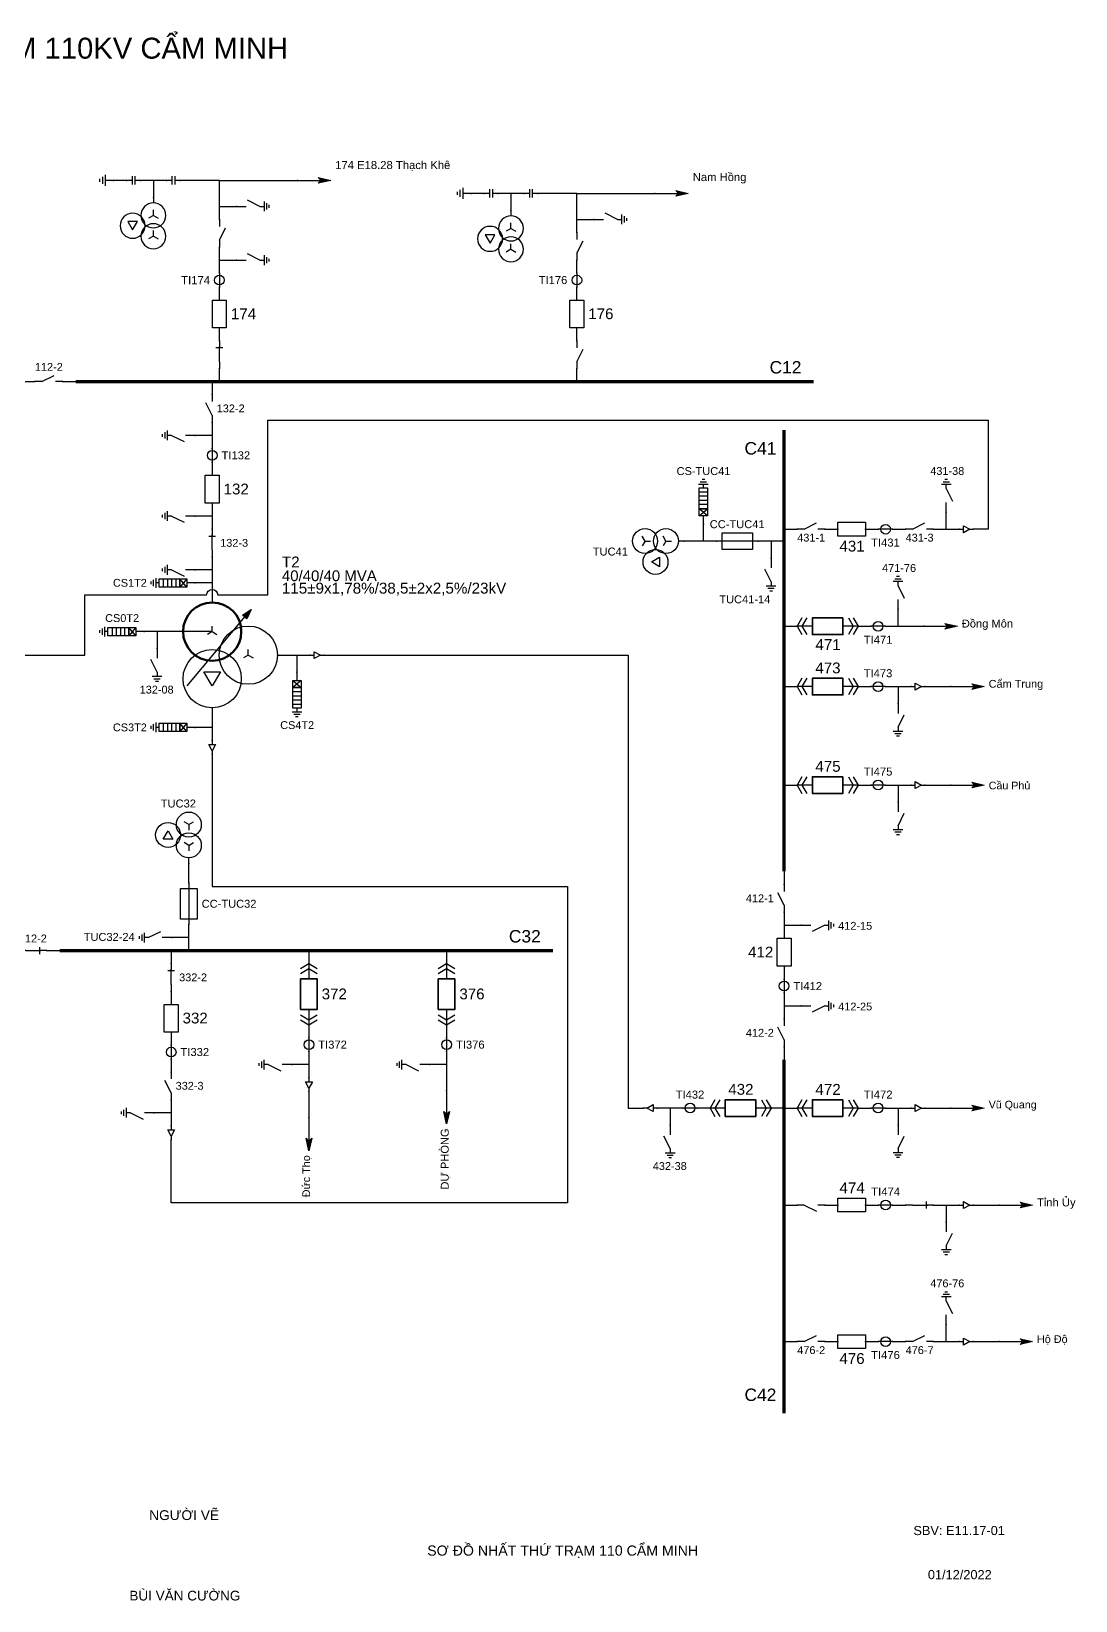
# Model space of a CAD drawing. Header units: millimetres. Extents: x -391 to 411, y 7 to 290.
# Drawn here: x 222.9 to 411.1, y 7.3 to 290 of the extents above; entities that cross this region are included whole.
import ezdxf

# ---------------------------------------------------------------- set-up
doc = ezdxf.new("R2010")
doc.units = ezdxf.units.MM
for name, color, linetype, lineweight in [('BUSBAR_110KV', 1, 'Continuous', 50), ('BUSBAR_22KV', 5, 'Continuous', 50), ('BUSBAR_35KV', 30, 'Continuous', 50), ('GROUND', 3, 'Continuous', 25), ('HV_110KV', 1, 'Continuous', 25), ('MV_22KV', 5, 'Continuous', 25), ('MV_35KV', 30, 'Continuous', 25)]:
    doc.layers.add(name, color=color, linetype=linetype, lineweight=lineweight)
doc.layers.add('SYM_PORTS', color=8, linetype='Continuous', plot=False)
doc.layers.add('TEXT', color=7, linetype='Continuous')
doc.styles.add('SLD_TEXT', font='arial.ttf')

# ---------------------------------------------------------------- blocks, each defined once
blk = doc.blocks.new('SYM_DISCONNECTOR_OPEN')
at = {"lineweight": 25}
for points in [[(0, -1.25), (-1.125, 1)], [(0, 2.5), (0, 1.25)], [(0, -1.25), (0, -2.5)]]:
    blk.add_lwpolyline(points, dxfattribs=at)
at = {"layer": 'SYM_PORTS'}
for p in [(0, 2.5), (0, -2.5)]:
    blk.add_point(p, dxfattribs=at)
blk.add_attdef('DEVICE_CODE', (1, -0.5), '', height=2)
blk = doc.blocks.new('SYM_DISCONNECTOR_CLOSED')
at = {"lineweight": 25}
for points in [[(-0.625, 1.25), (0.625, 1.25)], [(0, 2.5), (0, 1.25)], [(0, -1.25), (0, 1.5)], [(0, -1.25), (0, -2.5)]]:
    blk.add_lwpolyline(points, dxfattribs=at)
at = {"layer": 'SYM_PORTS'}
for p in [(0, 2.5), (0, -2.5)]:
    blk.add_point(p, dxfattribs=at)
blk.add_attdef('DEVICE_CODE', (1.625, -0.5), '', height=2)
blk = doc.blocks.new('SYM_CIRCUIT_BREAKER')
at = {"lineweight": 25}
blk.add_lwpolyline([(-1.25, 2.5), (1.25, 2.5), (1.25, -2.5), (-1.25, -2.5)], close=True, dxfattribs=at)
at = {"layer": 'SYM_PORTS'}
for p in [(0, 2.5), (0, -2.5)]:
    blk.add_point(p, dxfattribs=at)
blk.add_attdef('DEVICE_CODE', (2.25, -0.5), '', height=2)
at = {"flags": 1}
blk.add_attdef('RATING', (2.25, -3.5), '', height=2, dxfattribs=at)
blk = doc.blocks.new('SYM_CURRENT_TRANSFORMER')
at = {"lineweight": 25}
blk.add_lwpolyline([(0, 1.25), (0, -1.25)], dxfattribs=at)
blk.add_circle((0, 0), 0.875, dxfattribs=at)
at = {"layer": 'SYM_PORTS'}
for p in [(0, 1.25), (0, -1.25)]:
    blk.add_point(p, dxfattribs=at)
blk.add_attdef('DEVICE_CODE', (1.875, -1.75), '', height=2)
at = {"flags": 1}
blk.add_attdef('RATIO', (1.875, -4.75), '', height=2, dxfattribs=at)
blk = doc.blocks.new('SYM_EARTHING_SWITCH_OPEN')
at = {"lineweight": 25}
for points in [[(0, 3), (0, 1.25)], [(0, -1.25), (-1.125, 1)], [(-0.875, -2), (0.875, -2)], [(-0.5625, -2.4375), (0.5625, -2.4375)], [(0, -1.25), (0, -2)], [(-0.25, -2.875), (0.25, -2.875)]]:
    blk.add_lwpolyline(points, dxfattribs=at)
at = {"layer": 'SYM_PORTS'}
blk.add_point((0, 3), dxfattribs=at)
blk.add_attdef('DEVICE_CODE', (1.875, 0), '', height=2)
blk = doc.blocks.new('SYM_COUPLING_CAPACITOR')
at = {"lineweight": 25}
for points in [[(-0.75, 0.25), (0.75, 0.25)], [(0, 1.25), (0, 0.25)], [(-0.75, -0.25), (0.75, -0.25)], [(0, -0.25), (0, -1.25)]]:
    blk.add_lwpolyline(points, dxfattribs=at)
at = {"layer": 'SYM_PORTS'}
for p in [(0, 1.25), (0, -1.25)]:
    blk.add_point(p, dxfattribs=at)
blk.add_attdef('DEVICE_CODE', (1.75, -1.75), '', height=2)
blk = doc.blocks.new('SYM_VOLTAGE_TRANSFORMER')
at = {"lineweight": 25}
for points in [[(0, 4.625), (0, 3.625)], [(0, 1.375), (-0.8625, 0.875)], [(0, 1.375), (0, 2.375)], [(0, 1.375), (0.8625, 0.875)], [(0, -2.375), (-0.8625, -2.875)], [(0, -2.375), (0, -1.375)], [(0, -2.375), (0.8625, -2.875)]]:
    blk.add_lwpolyline(points, dxfattribs=at)
blk.add_lwpolyline([(2.875, 0.25), (4.625, 0.25), (3.75, -1.25)], close=True, dxfattribs=at)
for centre in [(0, 1.375), (3.75, -0.5), (0, -2.375)]:
    blk.add_circle(centre, 2.25, dxfattribs=at)
at = {"layer": 'SYM_PORTS'}
blk.add_point((0, 4.625), dxfattribs=at)
blk.add_attdef('DEVICE_CODE', (7, 1.625), '', height=2)
at = {"flags": 1}
blk.add_attdef('RATIO', (7, -1.375), '', height=2, dxfattribs=at)
blk = doc.blocks.new('SYM_GROUND_SYMBOL')
at = {"lineweight": 25}
for points in [[(0, 1.25), (0, -0.25)], [(-1, -0.25), (1, -0.25)], [(-0.625, -0.75), (0.625, -0.75)], [(-0.25, -1.25), (0.25, -1.25)]]:
    blk.add_lwpolyline(points, dxfattribs=at)
at = {"layer": 'SYM_PORTS'}
blk.add_point((0, 1.25), dxfattribs=at)
blk = doc.blocks.new('SYM_LINE_FEEDER_ARROW')
blk.add_hatch(color=7).paths.add_polyline_path([(0, -3), (-0.5, -0.75), (0, -1.25), (0.5, -0.75)])
at = {"lineweight": 25}
blk.add_lwpolyline([(0, 3), (0, -1.25)], dxfattribs=at)
blk.add_lwpolyline([(0, -3), (-0.5, -0.75), (0, -1.25), (0.5, -0.75)], close=True, dxfattribs=at)
at = {"layer": 'SYM_PORTS'}
blk.add_point((0, 3), dxfattribs=at)
blk.add_attdef('LINE_NAME', (1.5, 0), '', height=2)
blk = doc.blocks.new('SYM_SURGE_ARRESTER')
at = {"lineweight": 25}
for points in [[(0, 4), (0, 2.5)], [(-0.75, 2.5), (0.75, 1.25)], [(0.75, 2.5), (-0.75, 1.25)], [(-0.75, 0.5), (0.75, 0.5)], [(-0.75, -0.25), (0.75, -0.25)], [(-0.75, -1), (0.75, -1)], [(-0.75, -1.75), (0.75, -1.75)], [(0, -2.5), (0, -3.125)], [(-0.875, -3.125), (0.875, -3.125)], [(-0.5625, -3.5625), (0.5625, -3.5625)], [(-0.25, -4), (0.25, -4)]]:
    blk.add_lwpolyline(points, dxfattribs=at)
for points in [[(-0.75, 2.5), (0.75, 2.5), (0.75, 1.25), (-0.75, 1.25)], [(-0.75, 1.25), (0.75, 1.25), (0.75, -2.5), (-0.75, -2.5)]]:
    blk.add_lwpolyline(points, close=True, dxfattribs=at)
at = {"layer": 'SYM_PORTS'}
blk.add_point((0, 4), dxfattribs=at)
blk.add_attdef('DEVICE_CODE', (1.875, 1), '', height=2)
blk = doc.blocks.new('SYM_TRANSFORMER_3W')
blk.add_hatch(color=7).paths.add_polyline_path([(3.75, 8.25), (3.0125, 6.575), (2.2375, 7.225)])
at = {"lineweight": 25}
for points in [[(-7.75, -5.5), (3.0125, 7.35)], [(-3.25, 4.25), (-8.5, 4.25)], [(-3.25, 4.25), (-4.1125, 3.75)], [(-3.25, 4.25), (-3.25, 5.25)], [(-3.25, 4.25), (-2.3875, 3.75)], [(3.25, 0), (2.3875, -0.5)], [(3.25, 0), (3.25, 1)], [(3.25, 0), (4.1125, -0.5)]]:
    blk.add_lwpolyline(points, dxfattribs=at)
for points in [[(3.75, 8.25), (3.0125, 6.575), (2.2375, 7.225)], [(-4.75, -3), (-1.75, -3), (-3.25, -5.5)]]:
    blk.add_lwpolyline(points, close=True, dxfattribs=at)
at = {"lineweight": 50}
blk.add_circle((-3.25, 4.25), 5.25, dxfattribs=at)
at = {"lineweight": 25}
for centre in [(3.25, 0), (-3.25, -4.25)]:
    blk.add_circle(centre, 5.25, dxfattribs=at)
at = {"layer": 'SYM_PORTS'}
for p in [(-3.25, 9.5), (-8.5, 4.25), (8.5, 0), (-3.25, -9.5)]:
    blk.add_point(p, dxfattribs=at)
blk.add_attdef('DEVICE_CODE', (9.5, 6.5), '', height=2)
at = {"flags": 1}
for tag, p in [('POWER', (9.5, 3.5)), ('VOLTAGE_RATIO', (9.5, 0.5))]:
    blk.add_attdef(tag, p, '', height=2, dxfattribs=at)
blk = doc.blocks.new('SYM_CABLE_TERMINATION')
at = {"lineweight": 25}
blk.add_lwpolyline([(-0.625, 0.5), (0.625, 0.5), (0, -0.625)], close=True, dxfattribs=at)
for points in [[(0, 1.25), (0, 0.5)], [(0, -0.625), (0, -1.25)]]:
    blk.add_lwpolyline(points, dxfattribs=at)
at = {"layer": 'SYM_PORTS'}
for p in [(0, 1.25), (0, -1.25)]:
    blk.add_point(p, dxfattribs=at)
blk = doc.blocks.new('SYM_DRAWOUT_BREAKER')
at = {"lineweight": 25}
for points in [[(-1.5, 4.625), (0, 5.5), (1.5, 4.625)], [(-1.5, 3.75), (0, 4.625), (1.5, 3.75)], [(0, 5.5), (0, 2.75)], [(0, -2.75), (0, -5.5)], [(-1.5, -3.75), (0, -4.625), (1.5, -3.75)], [(-1.5, -4.625), (0, -5.5), (1.5, -4.625)]]:
    blk.add_lwpolyline(points, dxfattribs=at)
at = {"lineweight": 35}
blk.add_lwpolyline([(-1.5, 2.75), (1.5, 2.75), (1.5, -2.75), (-1.5, -2.75)], close=True, dxfattribs=at)
at = {"layer": 'SYM_PORTS'}
for p in [(0, 5.5), (0, -5.5)]:
    blk.add_point(p, dxfattribs=at)
blk.add_attdef('DEVICE_CODE', (2.5, 2.5), '', height=2)
at = {"flags": 1}
blk.add_attdef('RATING', (2.5, -0.5), '', height=2, dxfattribs=at)
blk = doc.blocks.new('SYM_FUSE_DISCONNECTOR')
at = {"lineweight": 25}
blk.add_lwpolyline([(0, 3.75), (0, -3.75)], dxfattribs=at)
blk.add_lwpolyline([(-1.5, 2.75), (1.5, 2.75), (1.5, -2.75), (-1.5, -2.75)], close=True, dxfattribs=at)
at = {"layer": 'SYM_PORTS'}
for p in [(0, 3.75), (0, -3.75)]:
    blk.add_point(p, dxfattribs=at)
blk.add_attdef('DEVICE_CODE', (2.5, 0.75), '', height=2)
at = {"flags": 1}
blk.add_attdef('RATING', (2.5, -2.25), '', height=2, dxfattribs=at)

msp = doc.modelspace()

# ---------------------------------------------------------------- linework, layer by layer
at = {"layer": 'BUSBAR_110KV', "const_width": 0.586}
msp.add_lwpolyline([(230.85, 226.89), (363.85, 226.89)], dxfattribs=at)
at = {"layer": 'BUSBAR_22KV', "const_width": 0.586}
for points in [[(358.55, 218.17), (358.55, 138.64)], [(358.55, 104.73), (358.55, 41.01)]]:
    msp.add_lwpolyline(points, dxfattribs=at)
at = {"layer": 'BUSBAR_35KV', "const_width": 0.586}
msp.add_lwpolyline([(227.97, 124.39), (316.87, 124.39)], dxfattribs=at)
at = {"layer": 'GROUND'}
for points in [[(240.04, 263.15), (237.7, 263.15)], [(304.48, 260.8), (302.13, 260.8)]]:
    msp.add_lwpolyline(points, dxfattribs=at)
at = {"layer": 'HV_110KV'}
for points in [[(244.89, 263.15), (242.54, 263.15)], [(247.23, 263.15), (244.89, 263.15)], [(244.89, 263.15), (244.89, 260.08)], [(256.77, 263.15), (249.73, 263.15)], [(256.77, 258.46), (256.77, 263.15)], [(256.77, 263.15), (270.84, 263.15)], [(309.32, 260.8), (306.98, 260.8)], [(311.66, 260.8), (309.32, 260.8)], [(309.32, 260.8), (309.32, 257.74)], [(321.2, 260.8), (314.16, 260.8)], [(321.2, 256.11), (321.2, 260.8)], [(321.2, 260.8), (335.27, 260.8)], [(256.77, 256.11), (256.77, 258.46)], [(256.77, 258.46), (259.83, 258.46)], [(321.2, 253.77), (321.2, 256.11)], [(321.2, 256.11), (324.27, 256.11)], [(256.77, 248.77), (256.77, 251.11)], [(256.77, 246.42), (256.77, 248.77)], [(256.77, 248.77), (259.83, 248.77)], [(321.2, 246.42), (321.2, 248.77)], [(256.77, 241.58), (256.77, 243.92)], [(321.2, 241.58), (321.2, 243.92)], [(256.77, 234.23), (256.77, 236.58)], [(321.2, 234.23), (321.2, 236.58)], [(256.77, 226.89), (256.77, 229.23)], [(321.2, 226.89), (321.2, 229.23)], [(221.16, 226.89), (223.5, 226.89)], [(228.5, 226.89), (230.85, 226.89)], [(255.48, 226.89), (255.48, 224.54)], [(255.48, 219.54), (255.48, 217.2)], [(255.48, 217.2), (252.42, 217.2)], [(255.48, 217.2), (255.48, 214.85)], [(255.48, 212.35), (255.48, 210.01)], [(255.48, 205.01), (255.48, 202.67)], [(255.48, 202.67), (252.42, 202.67)], [(255.48, 202.67), (255.48, 200.32)], [(255.48, 195.32), (255.48, 192.98)], [(255.48, 192.98), (252.42, 192.98)], [(255.48, 192.98), (255.48, 190.63)], [(255.48, 190.63), (252.42, 190.63)], [(255.48, 190.63), (255.48, 187.11)], [(245.54, 181.86), (243.2, 181.86)], [(250.23, 181.86), (245.54, 181.86)], [(245.54, 181.86), (245.54, 178.8)]]:
    msp.add_lwpolyline(points, dxfattribs=at)
at = {"layer": 'MV_22KV'}
msp.add_lwpolyline([(86.91, 177.61), (89.61, 177.61), (232.5, 177.61), (232.5, 188.46), (254.48, 188.46, -1), (256.48, 188.46), (265.5, 188.46), (265.5, 219.96), (395.32, 219.96), (395.32, 200.3), (392.62, 200.3)], format="xyb", dxfattribs=at)
for points in [[(344.01, 198.16), (344.01, 201.23)], [(387.77, 200.3), (387.77, 203.36)], [(344.01, 198.16), (340.5, 198.16)], [(346.36, 198.16), (344.01, 198.16)], [(356.2, 198.16), (353.86, 198.16)], [(358.55, 198.16), (356.2, 198.16)], [(356.2, 198.16), (356.2, 195.09)], [(358.55, 200.3), (360.89, 200.3)], [(365.89, 200.3), (368.24, 200.3)], [(373.24, 200.3), (375.58, 200.3)], [(378.08, 200.3), (380.43, 200.3)], [(385.43, 200.3), (387.77, 200.3)], [(387.77, 200.3), (390.12, 200.3)], [(379.08, 182.81), (379.08, 185.88)], [(358.55, 182.81), (360.89, 182.81)], [(371.89, 182.81), (374.24, 182.81)], [(376.74, 182.81), (379.08, 182.81)], [(379.08, 182.81), (383.77, 182.81)], [(267.23, 177.61), (270.75, 177.61)], [(270.75, 177.61), (270.75, 174.55)], [(270.75, 177.61), (273.1, 177.61)], [(275.6, 177.61), (278.3, 177.61), (330.47, 177.61), (330.47, 96.03), (333.17, 96.03)], [(358.55, 171.95), (360.89, 171.95)], [(371.89, 171.95), (374.24, 171.95)], [(376.74, 171.95), (379.08, 171.95)], [(379.08, 171.95), (379.08, 168.88)], [(379.08, 171.95), (381.43, 171.95)], [(383.93, 171.95), (388.62, 171.95)], [(358.55, 154.21), (360.89, 154.21)], [(371.89, 154.21), (374.24, 154.21)], [(376.74, 154.21), (379.08, 154.21)], [(379.08, 154.21), (379.08, 151.14)], [(379.08, 154.21), (381.43, 154.21)], [(383.93, 154.21), (388.62, 154.21)], [(358.55, 138.64), (358.55, 136.3)], [(358.55, 131.3), (358.55, 128.95)], [(358.55, 128.95), (361.61, 128.95)], [(358.55, 128.95), (358.55, 126.61)], [(358.55, 121.61), (358.55, 119.26)], [(358.55, 116.76), (358.55, 114.42)], [(358.55, 114.42), (361.61, 114.42)], [(358.55, 114.42), (358.55, 112.07)], [(358.55, 107.07), (358.55, 104.73)], [(338.01, 96.03), (335.67, 96.03)], [(340.36, 96.03), (338.01, 96.03)], [(338.01, 96.03), (338.01, 92.97)], [(345.2, 96.03), (342.86, 96.03)], [(358.55, 96.03), (356.2, 96.03)], [(358.55, 96.03), (360.89, 96.03)], [(371.89, 96.03), (374.24, 96.03)], [(376.74, 96.03), (379.08, 96.03)], [(379.08, 96.03), (379.08, 92.97)], [(379.08, 96.03), (381.43, 96.03)], [(383.93, 96.03), (388.62, 96.03)], [(358.55, 78.55), (360.89, 78.55)], [(365.89, 78.55), (368.24, 78.55)], [(373.24, 78.55), (375.58, 78.55)], [(378.08, 78.55), (380.43, 78.55)], [(385.43, 78.55), (387.77, 78.55)], [(387.77, 78.55), (387.77, 75.48)], [(387.77, 78.55), (390.12, 78.55)], [(392.62, 78.55), (397.31, 78.55)], [(387.77, 53.94), (387.77, 57.01)], [(358.55, 53.94), (360.89, 53.94)], [(365.89, 53.94), (368.24, 53.94)], [(373.24, 53.94), (375.58, 53.94)], [(378.08, 53.94), (380.43, 53.94)], [(385.43, 53.94), (387.77, 53.94)], [(387.77, 53.94), (390.12, 53.94)], [(392.62, 53.94), (397.31, 53.94)]]:
    msp.add_lwpolyline(points, dxfattribs=at)
at = {"layer": 'MV_35KV'}
for points in [[(255.48, 168.11), (255.48, 164.6)], [(255.48, 164.6), (252.42, 164.6)], [(255.48, 164.6), (255.48, 162.25)], [(255.48, 159.75), (255.48, 157.05), (255.48, 135.96), (319.5, 135.96), (319.5, 78.96), (248.09, 78.96), (248.09, 87.62), (248.09, 90.32)], [(251.27, 136.58), (251.27, 140.1)], [(251.27, 126.73), (251.27, 129.08)], [(225.62, 124.39), (227.97, 124.39)], [(248.09, 124.39), (248.09, 122.04)], [(251.27, 126.73), (248.21, 126.73)], [(251.27, 124.39), (251.27, 126.73)], [(272.91, 124.39), (272.91, 122.04)], [(297.72, 124.39), (297.72, 122.04)], [(248.09, 117.04), (248.09, 114.7)], [(272.91, 111.04), (272.91, 108.7)], [(297.72, 111.04), (297.72, 108.7)], [(248.09, 109.7), (248.09, 107.35)], [(248.09, 104.85), (248.09, 102.51)], [(272.91, 106.2), (272.91, 103.85)], [(297.72, 106.2), (297.72, 103.85)], [(272.91, 103.85), (269.84, 103.85)], [(272.91, 103.85), (272.91, 101.51)], [(297.72, 103.85), (294.66, 103.85)], [(297.72, 103.85), (297.72, 99.17)], [(272.91, 99.01), (272.91, 94.32)], [(248.09, 97.51), (248.09, 95.17)], [(248.09, 95.17), (245.02, 95.17)], [(248.09, 95.17), (248.09, 92.82)]]:
    msp.add_lwpolyline(points, dxfattribs=at)

# ---------------------------------------------------------------- block references
at = {"layer": 'GROUND', "rotation": 270}
for p in [(236.45, 263.15), (300.88, 260.8)]:
    msp.add_blockref('SYM_GROUND_SYMBOL', p, dxfattribs=at)
at = {"layer": 'HV_110KV'}
for name, p, rotation in [('SYM_COUPLING_CAPACITOR', (241.29, 263.15), 270), ('SYM_COUPLING_CAPACITOR', (248.48, 263.15), 270), ('SYM_LINE_FEEDER_ARROW', (273.84, 263.15), 90), ('SYM_COUPLING_CAPACITOR', (305.73, 260.8), 270), ('SYM_COUPLING_CAPACITOR', (312.91, 260.8), 270), ('SYM_LINE_FEEDER_ARROW', (338.27, 260.8), 90)]:
    msp.add_blockref(name, p, dxfattribs=dict(at, rotation=rotation))
ref = msp.add_blockref('SYM_VOLTAGE_TRANSFORMER', (244.89, 255.46), dxfattribs=dict(at, xscale=-1))
ref.add_attrib('DEVICE_CODE', 'TU174', (240, 248.58), dxfattribs={"layer": 'TEXT', "extrusion": (0, 0, -1), "height": 1.437, "style": 'SLD_TEXT'})
at = {"layer": 'HV_110KV', "xscale": -1}
for name, p in [('SYM_VOLTAGE_TRANSFORMER', (309.32, 253.11)), ('SYM_DISCONNECTOR_OPEN', (321.2, 251.27)), ('SYM_DISCONNECTOR_OPEN', (321.2, 231.73))]:
    msp.add_blockref(name, p, dxfattribs=at)
at = {"layer": 'HV_110KV', "xscale": -1, "rotation": 90}
for p in [(262.83, 258.46), (327.27, 256.11), (262.83, 248.77)]:
    msp.add_blockref('SYM_EARTHING_SWITCH_OPEN', p, dxfattribs=at)
at = {"layer": 'HV_110KV'}
ref = msp.add_blockref('SYM_DISCONNECTOR_OPEN', (256.77, 253.61), dxfattribs=dict(at, xscale=-1))
ref.add_attrib('DEVICE_CODE', '174-7', (251, 252.92), dxfattribs={"layer": 'TEXT', "extrusion": (0, 0, -1), "height": 1.424, "style": 'SLD_TEXT'})
ref = msp.add_blockref('SYM_CURRENT_TRANSFORMER', (256.77, 245.17), dxfattribs=at)
ref.add_attrib('DEVICE_CODE', 'TI174', (249.89, 244.44), dxfattribs={"layer": 'TEXT', "height": 1.457, "style": 'SLD_TEXT'})
ref = msp.add_blockref('SYM_CURRENT_TRANSFORMER', (321.2, 245.17), dxfattribs=at)
ref.add_attrib('DEVICE_CODE', 'TI176', (314.32, 244.46), dxfattribs={"layer": 'TEXT', "height": 1.445, "style": 'SLD_TEXT'})
ref = msp.add_blockref('SYM_CIRCUIT_BREAKER', (256.77, 239.08), dxfattribs=at)
ref.add_attrib('DEVICE_CODE', '174', (258.83, 238.12), dxfattribs={"layer": 'TEXT', "height": 1.964, "style": 'SLD_TEXT'})
ref = msp.add_blockref('SYM_CIRCUIT_BREAKER', (321.2, 239.08), dxfattribs=at)
ref.add_attrib('DEVICE_CODE', '176', (323.26, 238.14), dxfattribs={"layer": 'TEXT', "height": 1.948, "style": 'SLD_TEXT'})
ref = msp.add_blockref('SYM_DISCONNECTOR_CLOSED', (256.77, 231.73), dxfattribs=dict(at, xscale=-1))
ref.add_attrib('DEVICE_CODE', '174-2', (250.38, 231.04), dxfattribs={"layer": 'TEXT', "extrusion": (0, 0, -1), "height": 1.424, "style": 'SLD_TEXT'})
ref = msp.add_blockref('SYM_DISCONNECTOR_OPEN', (226, 226.89), dxfattribs=dict(at, rotation=270))
ref.add_attrib('DEVICE_CODE', '112-2', (223.53, 228.84), dxfattribs={"layer": 'TEXT', "height": 1.409, "style": 'SLD_TEXT'})
ref = msp.add_blockref('SYM_DISCONNECTOR_OPEN', (255.48, 222.04), dxfattribs=at)
ref.add_attrib('DEVICE_CODE', '132-2', (256.29, 221.36), dxfattribs={"layer": 'TEXT', "height": 1.409, "style": 'SLD_TEXT'})
ref = msp.add_blockref('SYM_EARTHING_SWITCH_OPEN', (249.42, 217.2), dxfattribs=dict(at, xscale=-1, rotation=270))
ref.add_attrib('DEVICE_CODE', '132-25', (239.72, 216.39), dxfattribs={"layer": 'TEXT', "extrusion": (0, 0, -1), "height": 1.407, "style": 'SLD_TEXT'})
ref = msp.add_blockref('SYM_CURRENT_TRANSFORMER', (255.48, 213.6), dxfattribs=at)
ref.add_attrib('DEVICE_CODE', 'TI132', (257.17, 212.89), dxfattribs={"layer": 'TEXT', "height": 1.442, "style": 'SLD_TEXT'})
ref = msp.add_blockref('SYM_CIRCUIT_BREAKER', (255.48, 207.51), dxfattribs=at)
ref.add_attrib('DEVICE_CODE', '132', (257.54, 206.57), dxfattribs={"layer": 'TEXT', "height": 1.948, "style": 'SLD_TEXT'})
ref = msp.add_blockref('SYM_EARTHING_SWITCH_OPEN', (249.42, 202.67), dxfattribs=dict(at, xscale=-1, rotation=270))
ref.add_attrib('DEVICE_CODE', '132-35', (239.72, 201.86), dxfattribs={"layer": 'TEXT', "extrusion": (0, 0, -1), "height": 1.407, "style": 'SLD_TEXT'})
ref = msp.add_blockref('SYM_DISCONNECTOR_CLOSED', (255.48, 197.82), dxfattribs=at)
ref.add_attrib('DEVICE_CODE', '132-3', (256.92, 197.14), dxfattribs={"layer": 'TEXT', "height": 1.409, "style": 'SLD_TEXT'})
ref = msp.add_blockref('SYM_TRANSFORMER_3W', (258.73, 177.61), dxfattribs=at)
ref.add_attrib('DEVICE_CODE', 'T2', (268.04, 193.42), dxfattribs={"layer": 'TEXT', "height": 1.959, "style": 'SLD_TEXT'})
ref = msp.add_blockref('SYM_EARTHING_SWITCH_OPEN', (249.42, 192.98), dxfattribs=dict(at, xscale=-1, rotation=270))
ref.add_attrib('DEVICE_CODE', '132-38', (239.72, 192.17), dxfattribs={"layer": 'TEXT', "extrusion": (0, 0, -1), "height": 1.407, "style": 'SLD_TEXT'})
ref = msp.add_blockref('SYM_SURGE_ARRESTER', (248.42, 190.63), dxfattribs=dict(at, rotation=270))
ref.add_attrib('DEVICE_CODE', 'CS1T2', (237.59, 189.94), dxfattribs={"layer": 'TEXT', "height": 1.405, "style": 'SLD_TEXT'})
ref = msp.add_blockref('SYM_SURGE_ARRESTER', (239.2, 181.86), dxfattribs=dict(at, rotation=270))
ref.add_attrib('DEVICE_CODE', 'CS0T2', (236.19, 183.59), dxfattribs={"layer": 'TEXT', "height": 1.405, "style": 'SLD_TEXT'})
ref = msp.add_blockref('SYM_EARTHING_SWITCH_OPEN', (245.54, 175.8), dxfattribs=at)
ref.add_attrib('DEVICE_CODE', '132-08', (242.41, 170.7), dxfattribs={"layer": 'TEXT', "height": 1.407, "style": 'SLD_TEXT'})
at = {"layer": 'MV_22KV'}
ref = msp.add_blockref('SYM_SURGE_ARRESTER', (344.01, 205.23), dxfattribs=dict(at, rotation=180))
ref.add_attrib('DEVICE_CODE', 'CS-TUC41', (339.17, 210.06), dxfattribs={"layer": 'TEXT', "height": 1.421, "style": 'SLD_TEXT'})
ref = msp.add_blockref('SYM_EARTHING_SWITCH_OPEN', (387.77, 206.36), dxfattribs=dict(at, rotation=180))
ref.add_attrib('DEVICE_CODE', '431-38', (384.89, 210.09), dxfattribs={"layer": 'TEXT', "height": 1.407, "style": 'SLD_TEXT'})
ref = msp.add_blockref('SYM_FUSE_DISCONNECTOR', (350.11, 198.16), dxfattribs=dict(at, rotation=270))
ref.add_attrib('DEVICE_CODE', 'CC-TUC41', (345.15, 200.49), dxfattribs={"layer": 'TEXT', "height": 1.43, "style": 'SLD_TEXT'})
ref = msp.add_blockref('SYM_DISCONNECTOR_OPEN', (363.39, 200.3), dxfattribs=dict(at, rotation=270))
ref.add_attrib('DEVICE_CODE', '431-1', (360.91, 198.08), dxfattribs={"layer": 'TEXT', "height": 1.409, "style": 'SLD_TEXT'})
ref = msp.add_blockref('SYM_CIRCUIT_BREAKER', (370.74, 200.3), dxfattribs=dict(at, rotation=270))
ref.add_attrib('DEVICE_CODE', '431', (368.52, 196.28), dxfattribs={"layer": 'TEXT', "height": 1.948, "style": 'SLD_TEXT'})
ref = msp.add_blockref('SYM_CURRENT_TRANSFORMER', (376.83, 200.3), dxfattribs=dict(at, rotation=270))
ref.add_attrib('DEVICE_CODE', 'TI431', (374.24, 197.17), dxfattribs={"layer": 'TEXT', "height": 1.442, "style": 'SLD_TEXT'})
ref = msp.add_blockref('SYM_DISCONNECTOR_OPEN', (382.93, 200.3), dxfattribs=dict(at, rotation=270))
ref.add_attrib('DEVICE_CODE', '431-3', (380.45, 198.08), dxfattribs={"layer": 'TEXT', "height": 1.409, "style": 'SLD_TEXT'})
for name, p, rotation in [('SYM_CABLE_TERMINATION', (391.37, 200.3), 90), ('SYM_LINE_FEEDER_ARROW', (386.77, 182.81), 90), ('SYM_CABLE_TERMINATION', (274.35, 177.61), 90), ('SYM_CABLE_TERMINATION', (382.68, 171.95), 90), ('SYM_LINE_FEEDER_ARROW', (391.62, 171.95), 90), ('SYM_CABLE_TERMINATION', (382.68, 154.21), 90), ('SYM_LINE_FEEDER_ARROW', (391.62, 154.21), 90), ('SYM_CABLE_TERMINATION', (334.42, 96.03), 270), ('SYM_CABLE_TERMINATION', (382.68, 96.03), 90), ('SYM_LINE_FEEDER_ARROW', (391.62, 96.03), 90), ('SYM_CABLE_TERMINATION', (391.37, 78.55), 90), ('SYM_LINE_FEEDER_ARROW', (400.31, 78.55), 90), ('SYM_CABLE_TERMINATION', (391.37, 53.94), 90), ('SYM_LINE_FEEDER_ARROW', (400.31, 53.94), 90)]:
    msp.add_blockref(name, p, dxfattribs=dict(at, rotation=rotation))
ref = msp.add_blockref('SYM_VOLTAGE_TRANSFORMER', (335.87, 198.16), dxfattribs=dict(at, rotation=270))
ref.add_attrib('DEVICE_CODE', 'TUC41', (324.06, 195.56), dxfattribs={"layer": 'TEXT', "height": 1.433, "style": 'SLD_TEXT'})
ref = msp.add_blockref('SYM_EARTHING_SWITCH_OPEN', (356.2, 192.09), dxfattribs=at)
ref.add_attrib('DEVICE_CODE', 'TUC41-14', (346.87, 186.96), dxfattribs={"layer": 'TEXT', "height": 1.427, "style": 'SLD_TEXT'})
ref = msp.add_blockref('SYM_EARTHING_SWITCH_OPEN', (379.08, 188.88), dxfattribs=dict(at, rotation=180))
ref.add_attrib('DEVICE_CODE', '471-76', (376.2, 192.61), dxfattribs={"layer": 'TEXT', "height": 1.41, "style": 'SLD_TEXT'})
ref = msp.add_blockref('SYM_DRAWOUT_BREAKER', (366.39, 182.81), dxfattribs=dict(at, rotation=270))
ref.add_attrib('DEVICE_CODE', '471', (364.18, 178.53), dxfattribs={"layer": 'TEXT', "height": 1.964, "style": 'SLD_TEXT'})
ref = msp.add_blockref('SYM_CURRENT_TRANSFORMER', (375.49, 182.81), dxfattribs=dict(at, rotation=270))
ref.add_attrib('DEVICE_CODE', 'TI471', (372.89, 179.67), dxfattribs={"layer": 'TEXT', "height": 1.457, "style": 'SLD_TEXT'})
ref = msp.add_blockref('SYM_DRAWOUT_BREAKER', (366.39, 171.95), dxfattribs=dict(at, rotation=270))
ref.add_attrib('DEVICE_CODE', '473', (364.18, 174.34), dxfattribs={"layer": 'TEXT', "height": 1.948, "style": 'SLD_TEXT'})
ref = msp.add_blockref('SYM_SURGE_ARRESTER', (270.75, 170.55), dxfattribs=at)
ref.add_attrib('DEVICE_CODE', 'CS4T2', (267.74, 164.31), dxfattribs={"layer": 'TEXT', "height": 1.405, "style": 'SLD_TEXT'})
ref = msp.add_blockref('SYM_CURRENT_TRANSFORMER', (375.49, 171.95), dxfattribs=dict(at, rotation=270))
ref.add_attrib('DEVICE_CODE', 'TI473', (372.89, 173.64), dxfattribs={"layer": 'TEXT', "height": 1.445, "style": 'SLD_TEXT'})
at = {"layer": 'MV_22KV', "xscale": -1}
for p in [(379.08, 165.88), (379.08, 148.14), (379.08, 89.97), (387.77, 72.48)]:
    msp.add_blockref('SYM_EARTHING_SWITCH_OPEN', p, dxfattribs=at)
at = {"layer": 'MV_22KV'}
ref = msp.add_blockref('SYM_DRAWOUT_BREAKER', (366.39, 154.21), dxfattribs=dict(at, rotation=270))
ref.add_attrib('DEVICE_CODE', '475', (364.18, 156.6), dxfattribs={"layer": 'TEXT', "height": 1.952, "style": 'SLD_TEXT'})
ref = msp.add_blockref('SYM_CURRENT_TRANSFORMER', (375.49, 154.21), dxfattribs=dict(at, rotation=270))
ref.add_attrib('DEVICE_CODE', 'TI475', (372.89, 155.91), dxfattribs={"layer": 'TEXT', "height": 1.448, "style": 'SLD_TEXT'})
ref = msp.add_blockref('SYM_DISCONNECTOR_OPEN', (358.55, 133.8), dxfattribs=at)
ref.add_attrib('DEVICE_CODE', '412-1', (351.66, 133.1), dxfattribs={"layer": 'TEXT', "height": 1.409, "style": 'SLD_TEXT'})
ref = msp.add_blockref('SYM_EARTHING_SWITCH_OPEN', (364.61, 128.95), dxfattribs=dict(at, rotation=90))
ref.add_attrib('DEVICE_CODE', '412-15', (368.3, 128.15), dxfattribs={"layer": 'TEXT', "height": 1.407, "style": 'SLD_TEXT'})
ref = msp.add_blockref('SYM_CIRCUIT_BREAKER', (358.55, 124.11), dxfattribs=at)
ref.add_attrib('DEVICE_CODE', '412', (352.06, 123.15), dxfattribs={"layer": 'TEXT', "height": 1.944, "style": 'SLD_TEXT'})
ref = msp.add_blockref('SYM_CURRENT_TRANSFORMER', (358.55, 118.01), dxfattribs=at)
ref.add_attrib('DEVICE_CODE', 'TI412', (360.23, 117.28), dxfattribs={"layer": 'TEXT', "height": 1.442, "style": 'SLD_TEXT'})
ref = msp.add_blockref('SYM_EARTHING_SWITCH_OPEN', (364.61, 114.42), dxfattribs=dict(at, rotation=90))
ref.add_attrib('DEVICE_CODE', '412-25', (368.3, 113.61), dxfattribs={"layer": 'TEXT', "height": 1.407, "style": 'SLD_TEXT'})
ref = msp.add_blockref('SYM_DISCONNECTOR_OPEN', (358.55, 109.57), dxfattribs=at)
ref.add_attrib('DEVICE_CODE', '412-2', (351.66, 108.88), dxfattribs={"layer": 'TEXT', "height": 1.409, "style": 'SLD_TEXT'})
ref = msp.add_blockref('SYM_CURRENT_TRANSFORMER', (341.61, 96.03), dxfattribs=dict(at, rotation=270))
ref.add_attrib('DEVICE_CODE', 'TI432', (339.01, 97.73), dxfattribs={"layer": 'TEXT', "height": 1.442, "style": 'SLD_TEXT'})
ref = msp.add_blockref('SYM_DRAWOUT_BREAKER', (350.7, 96.03), dxfattribs=dict(at, rotation=270))
ref.add_attrib('DEVICE_CODE', '432', (348.49, 98.42), dxfattribs={"layer": 'TEXT', "height": 1.948, "style": 'SLD_TEXT'})
ref = msp.add_blockref('SYM_DRAWOUT_BREAKER', (366.39, 96.03), dxfattribs=dict(at, rotation=270))
ref.add_attrib('DEVICE_CODE', '472', (364.18, 98.4), dxfattribs={"layer": 'TEXT', "height": 1.964, "style": 'SLD_TEXT'})
ref = msp.add_blockref('SYM_CURRENT_TRANSFORMER', (375.49, 96.03), dxfattribs=dict(at, rotation=270))
ref.add_attrib('DEVICE_CODE', 'TI472', (372.89, 97.72), dxfattribs={"layer": 'TEXT', "height": 1.457, "style": 'SLD_TEXT'})
ref = msp.add_blockref('SYM_EARTHING_SWITCH_OPEN', (338.01, 89.97), dxfattribs=at)
ref.add_attrib('DEVICE_CODE', '432-38', (334.88, 84.87), dxfattribs={"layer": 'TEXT', "height": 1.407, "style": 'SLD_TEXT'})
ref = msp.add_blockref('SYM_CIRCUIT_BREAKER', (370.74, 78.55), dxfattribs=dict(at, rotation=270))
ref.add_attrib('DEVICE_CODE', '474', (368.52, 80.67), dxfattribs={"layer": 'TEXT', "height": 1.968, "style": 'SLD_TEXT'})
at = {"layer": 'MV_22KV', "xscale": -1, "rotation": 270}
for name, p in [('SYM_DISCONNECTOR_CLOSED', (382.93, 78.55)), ('SYM_DISCONNECTOR_OPEN', (363.39, 78.55))]:
    msp.add_blockref(name, p, dxfattribs=at)
at = {"layer": 'MV_22KV'}
ref = msp.add_blockref('SYM_CURRENT_TRANSFORMER', (376.83, 78.55), dxfattribs=dict(at, rotation=270))
ref.add_attrib('DEVICE_CODE', 'TI474', (374.24, 80.24), dxfattribs={"layer": 'TEXT', "height": 1.46, "style": 'SLD_TEXT'})
ref = msp.add_blockref('SYM_EARTHING_SWITCH_OPEN', (387.77, 60.01), dxfattribs=dict(at, rotation=180))
ref.add_attrib('DEVICE_CODE', '476-76', (384.89, 63.74), dxfattribs={"layer": 'TEXT', "height": 1.41, "style": 'SLD_TEXT'})
ref = msp.add_blockref('SYM_DISCONNECTOR_OPEN', (363.39, 53.94), dxfattribs=dict(at, rotation=270))
ref.add_attrib('DEVICE_CODE', '476-2', (360.91, 51.71), dxfattribs={"layer": 'TEXT', "height": 1.412, "style": 'SLD_TEXT'})
ref = msp.add_blockref('SYM_CIRCUIT_BREAKER', (370.74, 53.94), dxfattribs=dict(at, rotation=270))
ref.add_attrib('DEVICE_CODE', '476', (368.52, 49.93), dxfattribs={"layer": 'TEXT', "height": 1.948, "style": 'SLD_TEXT'})
ref = msp.add_blockref('SYM_CURRENT_TRANSFORMER', (376.83, 53.94), dxfattribs=dict(at, rotation=270))
ref.add_attrib('DEVICE_CODE', 'TI476', (374.24, 50.81), dxfattribs={"layer": 'TEXT', "height": 1.445, "style": 'SLD_TEXT'})
ref = msp.add_blockref('SYM_DISCONNECTOR_OPEN', (382.93, 53.94), dxfattribs=dict(at, rotation=270))
ref.add_attrib('DEVICE_CODE', '476-7', (380.45, 51.71), dxfattribs={"layer": 'TEXT', "height": 1.412, "style": 'SLD_TEXT'})
at = {"layer": 'MV_35KV'}
ref = msp.add_blockref('SYM_SURGE_ARRESTER', (248.42, 164.6), dxfattribs=dict(at, rotation=270))
ref.add_attrib('DEVICE_CODE', 'CS3T2', (237.59, 163.9), dxfattribs={"layer": 'TEXT', "height": 1.405, "style": 'SLD_TEXT'})
for name, p in [('SYM_CABLE_TERMINATION', (255.48, 161)), ('SYM_CABLE_TERMINATION', (272.91, 100.26)), ('SYM_LINE_FEEDER_ARROW', (297.72, 96.17)), ('SYM_LINE_FEEDER_ARROW', (272.91, 91.32)), ('SYM_CABLE_TERMINATION', (248.09, 91.57))]:
    msp.add_blockref(name, p, dxfattribs=at)
ref = msp.add_blockref('SYM_VOLTAGE_TRANSFORMER', (251.27, 144.72), dxfattribs=dict(at, rotation=180))
ref.add_attrib('DEVICE_CODE', 'TUC32', (246.21, 150.17), dxfattribs={"layer": 'TEXT', "height": 1.433, "style": 'SLD_TEXT'})
ref = msp.add_blockref('SYM_FUSE_DISCONNECTOR', (251.27, 132.83), dxfattribs=at)
ref.add_attrib('DEVICE_CODE', 'CC-TUC32', (253.58, 132.11), dxfattribs={"layer": 'TEXT', "height": 1.43, "style": 'SLD_TEXT'})
ref = msp.add_blockref('SYM_DISCONNECTOR_CLOSED', (223.12, 124.39), dxfattribs=dict(at, rotation=270))
ref.add_attrib('DEVICE_CODE', '312-2', (220.64, 125.87), dxfattribs={"layer": 'TEXT', "height": 1.409, "style": 'SLD_TEXT'})
ref = msp.add_blockref('SYM_EARTHING_SWITCH_OPEN', (245.21, 126.73), dxfattribs=dict(at, rotation=270))
ref.add_attrib('DEVICE_CODE', 'TUC32-24', (232.32, 126.14), dxfattribs={"layer": 'TEXT', "height": 1.427, "style": 'SLD_TEXT'})
ref = msp.add_blockref('SYM_DISCONNECTOR_CLOSED', (248.09, 119.54), dxfattribs=at)
ref.add_attrib('DEVICE_CODE', '332-2', (249.52, 118.86), dxfattribs={"layer": 'TEXT', "height": 1.409, "style": 'SLD_TEXT'})
ref = msp.add_blockref('SYM_DRAWOUT_BREAKER', (272.91, 116.54), dxfattribs=at)
ref.add_attrib('DEVICE_CODE', '372', (275.21, 115.61), dxfattribs={"layer": 'TEXT', "height": 1.948, "style": 'SLD_TEXT'})
ref = msp.add_blockref('SYM_DRAWOUT_BREAKER', (297.72, 116.54), dxfattribs=at)
ref.add_attrib('DEVICE_CODE', '376', (300.03, 115.61), dxfattribs={"layer": 'TEXT', "height": 1.948, "style": 'SLD_TEXT'})
ref = msp.add_blockref('SYM_CIRCUIT_BREAKER', (248.09, 112.2), dxfattribs=at)
ref.add_attrib('DEVICE_CODE', '332', (250.14, 111.26), dxfattribs={"layer": 'TEXT', "height": 1.948, "style": 'SLD_TEXT'})
ref = msp.add_blockref('SYM_CURRENT_TRANSFORMER', (272.91, 107.45), dxfattribs=at)
ref.add_attrib('DEVICE_CODE', 'TI372', (274.59, 106.73), dxfattribs={"layer": 'TEXT', "height": 1.445, "style": 'SLD_TEXT'})
ref = msp.add_blockref('SYM_CURRENT_TRANSFORMER', (297.72, 107.45), dxfattribs=at)
ref.add_attrib('DEVICE_CODE', 'TI376', (299.41, 106.73), dxfattribs={"layer": 'TEXT', "height": 1.445, "style": 'SLD_TEXT'})
at = {"layer": 'MV_35KV', "xscale": -1, "rotation": 270}
msp.add_blockref('SYM_EARTHING_SWITCH_OPEN', (291.66, 103.85), dxfattribs=at)
at = {"layer": 'MV_35KV'}
ref = msp.add_blockref('SYM_EARTHING_SWITCH_OPEN', (266.84, 103.85), dxfattribs=dict(at, xscale=-1, rotation=270))
ref.add_attrib('DEVICE_CODE', '372-76', (257.14, 103.05), dxfattribs={"layer": 'TEXT', "extrusion": (0, 0, -1), "height": 1.41, "style": 'SLD_TEXT'})
ref = msp.add_blockref('SYM_CURRENT_TRANSFORMER', (248.09, 106.1), dxfattribs=at)
ref.add_attrib('DEVICE_CODE', 'TI332', (249.77, 105.39), dxfattribs={"layer": 'TEXT', "height": 1.442, "style": 'SLD_TEXT'})
ref = msp.add_blockref('SYM_DISCONNECTOR_OPEN', (248.09, 100.01), dxfattribs=at)
ref.add_attrib('DEVICE_CODE', '332-3', (248.89, 99.33), dxfattribs={"layer": 'TEXT', "height": 1.409, "style": 'SLD_TEXT'})
ref = msp.add_blockref('SYM_EARTHING_SWITCH_OPEN', (242.02, 95.17), dxfattribs=dict(at, xscale=-1, rotation=270))
ref.add_attrib('DEVICE_CODE', '332-38', (232.32, 94.36), dxfattribs={"layer": 'TEXT', "extrusion": (0, 0, -1), "height": 1.407, "style": 'SLD_TEXT'})

# ---------------------------------------------------------------- texts
at = {"layer": 'TEXT', "attachment_point": 7, "style": 'SLD_TEXT'}
for s, insert, char_height in [('SƠ ĐỒ NHẤT THỨ TRẠM 110KV CẨM MINH', (161.24, 284.24), 3.7708), ('174 E18.28 Thạch Khê', (277.64, 264.86), 1.4527), ('Nam Hồng', (342.08, 262.58), 1.45), ('C12', (355.93, 228.32), 2.24), ('C41', (351.41, 213.72), 2.24), ('40/40/40 MVA', (268.04, 190.92), 1.9319), ('115±9x1,78%/38,5±2x2,5%/23kV', (268.04, 188.34), 1.9591), ('Đồng Môn', (390.58, 182.16), 1.43), ('Cẩm Trung', (395.42, 171.32), 1.406), ('Cầu Phủ', (395.42, 153.42), 1.379), ('C32', (308.95, 125.82), 2.24), ('Vũ Quang', (395.42, 95.55), 1.373), ('Tỉnh Ủy', (404.11, 77.87), 1.449), ('Hộ Độ', (404.11, 53.39), 1.397), ('C42', (351.41, 43.22), 2.24), ('NGƯỜI VẼ', (244.13, 21.78), 1.767), ('SBV: E11.17-01', (381.85, 19.07), 1.646), ('SƠ ĐỒ NHẤT THỨ TRẠM 110 CẨM MINH', (294.23, 14.99), 1.8244), ('01/12/2022', (384.45, 11.13), 1.647), ('BÙI VĂN CƯỜNG', (240.56, 7.29), 1.7428)]:
    msp.add_mtext(s, dxfattribs=dict(at, insert=insert, char_height=char_height))
at = {"layer": 'TEXT', "attachment_point": 7, "rotation": 90, "style": 'SLD_TEXT'}
for s, insert, char_height in [('DỰ PHÒNG', (298.42, 81.34), 1.428), ('Đức Thọ', (273.42, 79.95), 1.392)]:
    msp.add_mtext(s, dxfattribs=dict(at, insert=insert, char_height=char_height))

doc.saveas('drawing.dxf')
